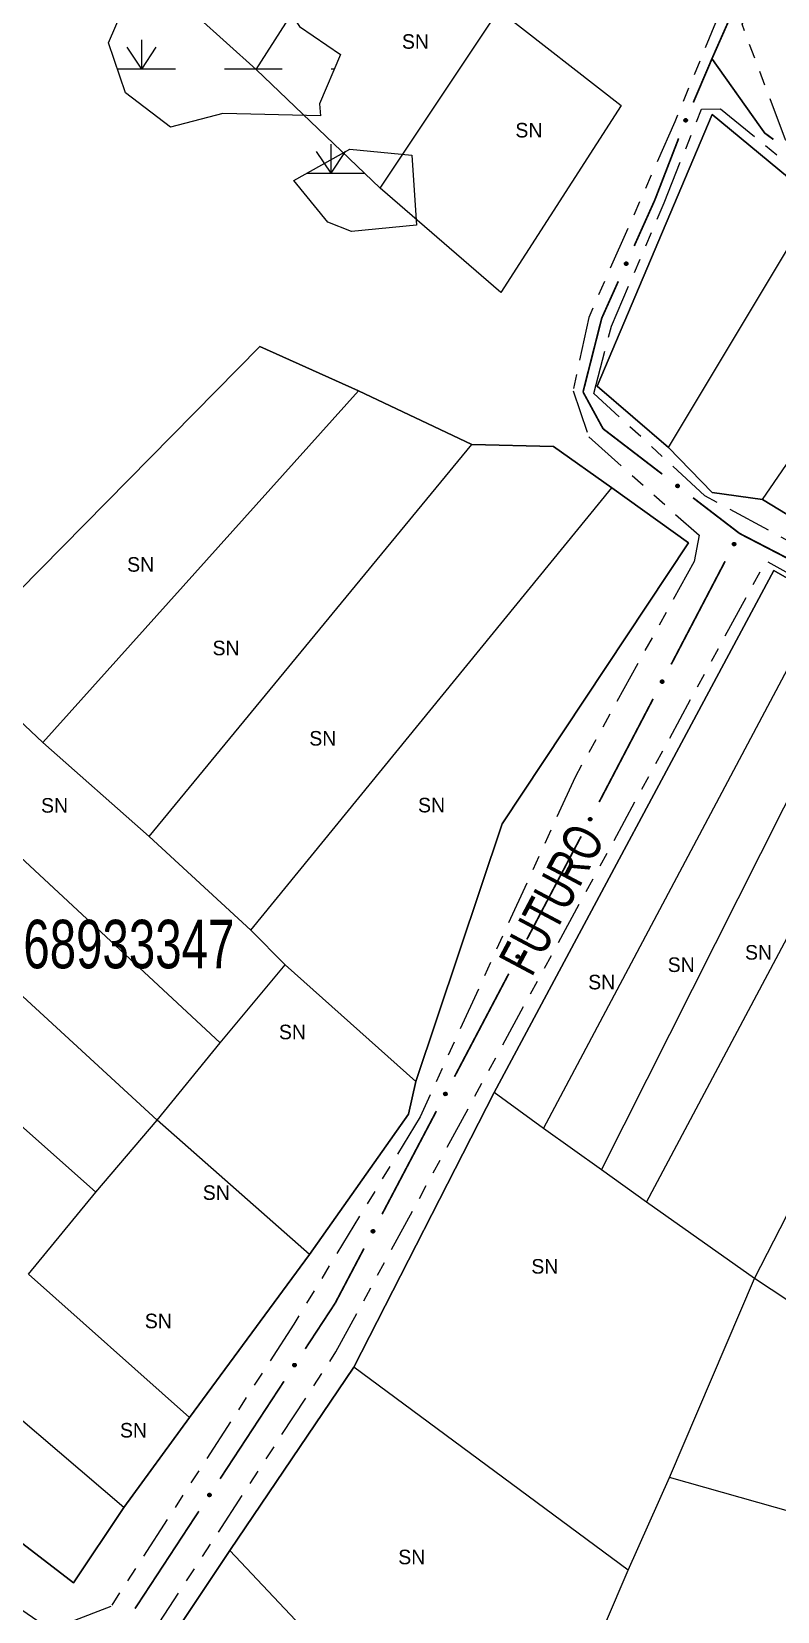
# Model space of a CAD drawing. Extents: x 207981 to 210201, y 4876477 to 4878908.
# Drawn here: x 209514.8 to 209591.7, y 4877076.3 to 4877239.1 of the extents above; entities that cross this region are included whole.
import ezdxf
from ezdxf.enums import TextEntityAlignment as Align

# ---------------------------------------------------------------- set-up
doc = ezdxf.new("R2010")
doc.units = 0
doc.header["$LTSCALE"] = 1.5
doc.header["$MEASUREMENT"] = 0
doc.linetypes.add('TRACO_00', pattern=[10, -10])
doc.linetypes.add('TRACO_25', pattern=[8, 3, -1, 1, -1, 1, -1])
for name, color, linetype in [('CD_MALHA_LOTES', 7, 'CONTINUOUS'), ('CD_TXT_QUADRA', 255, 'CONTINUOUS'), ('HD-ALAGADO-BREJO', 170, 'CONTINUOUS'), ('RU-QUADRA', 210, 'CONTINUOUS'), ('SV-EIXO-RUA-N-PAV', 6, 'CONTINUOUS'), ('SV-RUA-NAO-PAV', 7, 'CONTINUOUS'), ('SV-TXT-RUA-N-PAV', 7, 'CONTINUOUS'), ('Th_NmrPort', 1, 'CONTINUOUS')]:
    doc.layers.add(name, color=color, linetype=linetype)
doc.styles.add('ARIAL', font='ARIAL.SHX')

# ---------------------------------------------------------------- blocks, each defined once
blk = doc.blocks.new('*X2')
at = {"layer": 'HD-ALAGADO-BREJO'}
for points in [[(209545.70077, 4877224.543386), (209544.200465, 4877226.793183)], [(209545.70077, 4877224.543386), (209545.700364, 4877227.543386)], [(209545.70077, 4877224.543386), (209547.200465, 4877226.793589)]]:
    blk.add_lwpolyline(points, dxfattribs=at)
at = {"layer": 'HD-ALAGADO-BREJO', "const_width": 0.13}
for points in [[(209543.20077, 4877224.543047), (209544.20077, 4877224.543183)], [(209544.20077, 4877224.543183), (209549.20077, 4877224.54386)]]:
    blk.add_lwpolyline(points, dxfattribs=at)
blk = doc.blocks.new('*X3')
at = {"layer": 'HD-ALAGADO-BREJO'}
for points in [[(209531.052144, 4877247.281894), (209531.051401, 4877250.281894)], [(209531.052144, 4877247.281894), (209529.551587, 4877249.531522)], [(209531.052144, 4877247.281894), (209532.551587, 4877249.532265)], [(209526.690055, 4877241.281469), (209525.189811, 4877243.531306)], [(209526.690055, 4877241.281469), (209526.68973, 4877244.281469)], [(209526.690055, 4877241.281469), (209528.189811, 4877243.531632)], [(209526.193463, 4877235.281398), (209526.193177, 4877238.281398)], [(209526.193463, 4877235.281398), (209524.693249, 4877237.531255)], [(209526.193463, 4877235.281398), (209527.693249, 4877237.531541)]]:
    blk.add_lwpolyline(points, dxfattribs=at)
at = {"layer": 'HD-ALAGADO-BREJO', "const_width": 0.13}
for points in [[(209528.552144, 4877247.281275), (209529.552144, 4877247.281522)], [(209529.552144, 4877247.281522), (209531.552144, 4877247.282018)], [(209531.552144, 4877247.282018), (209531.817414, 4877247.281307)], [(209524.190055, 4877241.281198), (209525.190055, 4877241.281306)], [(209525.190055, 4877241.281306), (209530.190055, 4877241.281849)], [(209535.190055, 4877241.282391), (209541.190055, 4877241.283041)], [(209523.693463, 4877235.28116), (209524.693463, 4877235.281255)], [(209524.693463, 4877235.281255), (209529.693463, 4877235.281731)], [(209534.693463, 4877235.282207), (209540.693463, 4877235.282778)], [(209545.693463, 4877235.283254), (209546.02712, 4877235.281383)]]:
    blk.add_lwpolyline(points, dxfattribs=at)

msp = doc.modelspace()

# ---------------------------------------------------------------- linework, layer by layer
at = {"layer": 'CD_MALHA_LOTES', "linetype": 'Continuous', "flags": 128}
for points in [[(209537.974035, 4877235.233018), (209549.099079, 4877252.662254)], [(209537.974035, 4877235.233018), (209525.736486, 4877246.265354)], [(209550.767835, 4877222.99547), (209563.005384, 4877241.351792)], [(209563.005384, 4877241.351792), (209575.613767, 4877231.52467)], [(209550.767835, 4877222.99547), (209537.974035, 4877235.233018)], [(209575.613767, 4877231.52467), (209563.190801, 4877212.241261)], [(209573.110632, 4877202.599556), (209584.977346, 4877230.597583), (209595.731555, 4877221.697548)], [(209563.190801, 4877212.241261), (209550.767835, 4877222.99547)], [(209580.465522, 4877196.295364), (209595.731555, 4877221.697548)], [(209590.169033, 4877190.91826), (209605.929512, 4877213.910017)], [(209506.731203, 4877174.601528), (209538.34487, 4877206.678739)], [(209538.34487, 4877206.678739), (209548.542827, 4877202.136012)], [(209580.465522, 4877196.295364), (209573.110632, 4877202.599556)], [(209516.002073, 4877165.886911), (209548.542827, 4877202.136012)], [(209548.542827, 4877202.136012), (209560.224123, 4877196.57349)], [(209526.9417, 4877156.198851), (209560.224123, 4877196.57349)], [(209560.224123, 4877196.57349), (209568.61426, 4877196.388073), (209574.640326, 4877192.123473)], [(209590.169033, 4877190.91826), (209584.977346, 4877191.659929), (209580.465522, 4877196.295364)], [(209537.417783, 4877146.557147), (209574.640326, 4877192.123473)], [(209574.640326, 4877192.123473), (209582.520565, 4877186.468242)], [(209601.294077, 4877184.150524), (209590.169033, 4877190.91826)], [(209582.520565, 4877186.468242), (209563.329864, 4877157.496773), (209554.429829, 4877130.935731)], [(209591.327892, 4877183.594272), (209562.495486, 4877129.823226)], [(209596.565933, 4877180.627594), (209591.327892, 4877183.594272)], [(209567.594465, 4877126.114878), (209596.565933, 4877180.627594)], [(209573.574176, 4877121.850278), (209601.757621, 4877177.753624)], [(209516.002073, 4877165.886911), (209506.731203, 4877174.601528)], [(209578.209611, 4877118.512765), (209608.061812, 4877174.601528)], [(209534.265687, 4877134.922205), (209499.45357, 4877167.277541)], [(209526.9417, 4877156.198851), (209516.002073, 4877165.886911)], [(209589.334655, 4877110.632525), (209616.591013, 4877163.708256)], [(209527.776078, 4877126.949256), (209491.851457, 4877159.999908)], [(209537.417783, 4877146.557147), (209526.9417, 4877156.198851)], [(209521.471886, 4877119.53256), (209483.04413, 4877153.649362)], [(209540.987068, 4877142.987862), (209537.417783, 4877146.557147)], [(209534.265687, 4877134.922205), (209540.987068, 4877142.987862)], [(209554.429829, 4877130.935731), (209540.987068, 4877142.987862)], [(209527.776078, 4877126.949256), (209534.265687, 4877134.922205)], [(209554.429829, 4877130.935731), (209553.688159, 4877127.598217), (209543.490202, 4877113.13566)], [(209562.495486, 4877129.823226), (209548.032929, 4877101.500718)], [(209567.594465, 4877126.114878), (209562.495486, 4877129.823226)], [(209521.471886, 4877119.53256), (209527.776078, 4877126.949256)], [(209543.490202, 4877113.13566), (209527.776078, 4877126.949256)], [(209573.574176, 4877121.850278), (209567.594465, 4877126.114878)], [(209578.209611, 4877118.512765), (209573.574176, 4877121.850278)], [(209514.518734, 4877111.096069), (209521.471886, 4877119.53256)], [(209589.334655, 4877110.632525), (209578.209611, 4877118.512765)], [(209543.490202, 4877113.13566), (209531.113591, 4877096.309031)], [(209531.113591, 4877096.309031), (209514.518734, 4877111.096069)], [(209580.573683, 4877090.143903), (209589.334655, 4877110.632525)], [(209601.664912, 4877102.520514), (209589.334655, 4877110.632525)], [(209524.345856, 4877087.038161), (209506.545785, 4877102.242388)], [(209548.032929, 4877101.500718), (209535.285483, 4877082.634498)], [(209576.309082, 4877080.594906), (209548.032929, 4877101.500718)], [(209531.113591, 4877096.309031), (209524.345856, 4877087.038161)], [(209519.154169, 4877079.296985), (209499.870759, 4877094.084022)], [(209576.309082, 4877080.594906), (209580.573683, 4877090.143903)], [(209638.609329, 4877073.734463), (209580.573683, 4877090.143903)], [(209524.345856, 4877087.038161), (209519.154169, 4877079.296985)], [(209535.285483, 4877082.634498), (209525.551069, 4877068.032878)], [(209535.285483, 4877082.634498), (209564.071534, 4877052.086981)], [(209573.991365, 4877075.125093), (209576.309082, 4877080.594906)]]:
    msp.add_lwpolyline(points, dxfattribs=at)
at = {"layer": 'HD-ALAGADO-BREJO', "linetype": 'TRACO_00'}
for points in [[(209544.627634, 4877230.472511, 10.270141), (209534.536854, 4877230.697163, 10.270141), (209529.162055, 4877229.281182, 10.270141), (209524.520879, 4877232.821772, 10.270141), (209522.779595, 4877237.997515, 10.270141), (209525.250599, 4877243.750242, 10.31971), (209529.387147, 4877248.174318, 10.394065), (209539.122655, 4877244.596971, 10.567558), (209542.433815, 4877239.665585, 10.542773), (209546.666637, 4877236.794585, 10.493204), (209544.511615, 4877231.695446, 10.468419)], [(209545.371553, 4877219.512346, 10.171001), (209541.86924, 4877223.791693, 10.171001), (209547.619422, 4877227.036398, 10.270141), (209554.020216, 4877226.391166, 10.270141), (209554.514953, 4877219.175994, 10.270141), (209547.806419, 4877218.54306, 10.270141)]]:
    msp.add_polyline3d(points, close=True, dxfattribs=at)
at = {"layer": 'RU-QUADRA', "linetype": 'Continuous', "flags": 128}
for points in [[(209575.613767, 4877231.52467), (209563.190801, 4877212.241261), (209550.767835, 4877222.99547), (209537.974035, 4877235.233018), (209525.736486, 4877246.265354), (209514.426025, 4877257.20498), (209503.115564, 4877267.588355), (209492.824898, 4877276.859225), (209486.149871, 4877284.090503), (209472.985236, 4877298.923895), (209455.370583, 4877318.114596), (209464.270618, 4877326.458379), (209482.997776, 4877309.678104), (209497.089498, 4877297.440556), (209504.877029, 4877290.580112), (209514.611442, 4877282.236329), (209525.921904, 4877272.409207), (209537.046948, 4877262.025833), (209549.099079, 4877252.662254), (209563.005384, 4877241.351792)], [(209584.977346, 4877230.597583), (209573.110632, 4877202.599556), (209580.465522, 4877196.295364), (209584.977346, 4877191.659929), (209590.169033, 4877190.91826), (209601.294077, 4877184.150524), (209613.346208, 4877177.104663), (209627.43793, 4877168.946298), (209640.602566, 4877160.787932), (209691.963186, 4877138.723261), (209696.969456, 4877146.139957), (209651.913027, 4877178.588002), (209639.675479, 4877187.858872), (209627.623348, 4877196.944325), (209616.498304, 4877205.288108), (209605.929512, 4877213.910017), (209595.731555, 4877221.697548)], [(209582.520565, 4877186.468242), (209574.640326, 4877192.123473), (209568.61426, 4877196.388073), (209560.224123, 4877196.57349), (209548.542827, 4877202.136012), (209538.34487, 4877206.678739), (209506.731203, 4877174.601528), (209499.45357, 4877167.277541), (209491.851457, 4877159.999908), (209487.494148, 4877155.735308), (209483.04413, 4877153.649362), (209472.70711, 4877148.272257), (209461.30394, 4877142.246192), (209457.132048, 4877140.392018), (209452.682031, 4877136.127418), (209487.679565, 4877103.725727), (209499.870759, 4877094.084022), (209519.154169, 4877079.296985), (209524.345856, 4877087.038161), (209531.113591, 4877096.309031), (209543.490202, 4877113.13566), (209553.688159, 4877127.598217), (209554.429829, 4877130.935731), (209563.329864, 4877157.496773)]]:
    msp.add_lwpolyline(points, close=True, dxfattribs=at)
msp.add_lwpolyline([(209525.551069, 4877068.032878), (209535.285483, 4877082.634498), (209548.032929, 4877101.500718), (209562.495486, 4877129.823226), (209591.327892, 4877183.594272), (209596.565933, 4877180.627594), (209601.757621, 4877177.753624), (209608.061812, 4877174.601528), (209618.816021, 4877168.390045), (209616.591013, 4877163.708256), (209629.013978, 4877156.198851), (209639.629125, 4877149.477471), (209662.435465, 4877138.630553), (209642.966638, 4877086.342846), (209639.25829, 4877077.257393), (209638.609329, 4877073.734463)], dxfattribs=at)
at = {"layer": 'SV-EIXO-RUA-N-PAV', "const_width": 0.18}
for points in [[(209584.954618, 4877236.341588), (209586.61331, 4877240.09547)], [(209583.034907, 4877231.837652), (209584.603301, 4877235.517345)], [(209584.603301, 4877235.517345), (209584.954618, 4877236.341588)], [(209585.246763, 4877235.929856), (209584.954618, 4877236.341588)], [(209590.376343, 4877228.70052), (209585.246763, 4877235.929856)], [(209590.485121, 4877228.619398), (209590.376343, 4877228.70052)], [(209591.286748, 4877228.021574), (209590.485121, 4877228.619398)], [(209579.062387, 4877221.771708), (209581.522881, 4877228.135056)], [(209576.940311, 4877217.049048), (209578.989628, 4877221.609783)], [(209578.989628, 4877221.609783), (209579.062387, 4877221.771708)], [(209573.598682, 4877209.612286), (209575.300857, 4877213.400461)], [(209571.670316, 4877202.005952), (209573.390542, 4877208.79129)], [(209573.390542, 4877208.79129), (209573.598682, 4877209.612286)], [(209571.670316, 4877202.005952), (209573.582618, 4877198.492677)], [(209573.582618, 4877198.492677), (209573.735876, 4877198.211112)], [(209573.735876, 4877198.211112), (209579.829487, 4877193.537622)], [(209583.00348, 4877191.103331), (209587.764468, 4877187.451895)], [(209587.764468, 4877187.451895), (209587.808459, 4877187.418156)], [(209587.808459, 4877187.418156), (209593.087585, 4877184.685276)], [(209580.748992, 4877173.926125), (209586.31226, 4877184.558625)], [(209573.331302, 4877159.749458), (209578.89457, 4877170.381958)], [(209565.877749, 4877145.591623), (209571.471945, 4877156.207882)], [(209558.41882, 4877131.43661), (209564.013017, 4877142.05287)], [(209550.959891, 4877117.281598), (209556.554088, 4877127.897857)], [(209546.127376, 4877108.110802), (209549.095159, 4877113.742845)], [(209545.779935, 4877107.580639), (209546.127376, 4877108.110802)], [(209543.03929, 4877103.39867), (209545.779935, 4877107.580639)], [(209534.269225, 4877090.01637), (209540.846774, 4877100.053095)], [(209525.499161, 4877076.634069), (209532.076709, 4877086.670794)]]:
    msp.add_lwpolyline(points, dxfattribs=at)
at = {"layer": 'SV-EIXO-RUA-N-PAV'}
for points in [[(209582.093108, 4877229.908792), (209582.074213, 4877229.953903), (209582.067198, 4877229.996538), (209582.071582, 4877230.033781), (209582.084038, 4877230.065682), (209582.100456, 4877230.096883), (209582.12395, 4877230.124687), (209582.156861, 4877230.149772), (209582.20198, 4877230.169044), (209582.246128, 4877230.173359), (209582.28287, 4877230.171015), (209582.316882, 4877230.159942), (209582.346925, 4877230.143484), (209582.375, 4877230.118126), (209582.400095, 4877230.084525), (209582.418376, 4877230.038687), (209582.424966, 4877229.996842), (209582.41978, 4877229.96093), (209582.408432, 4877229.926807), (209582.391288, 4877229.895154), (209582.368069, 4877229.867994), (209582.334193, 4877229.842788), (209582.288711, 4877229.825344), (209582.247051, 4877229.818295), (209582.211076, 4877229.822975), (209582.177733, 4877229.834904), (209582.146239, 4877229.850991), (209582.117306, 4877229.873444), (209582.093108, 4877229.908792)], [(209575.961285, 4877215.138815), (209575.943268, 4877215.184284), (209575.937082, 4877215.227046), (209575.942187, 4877215.264198), (209575.955259, 4877215.295851), (209575.97228, 4877215.326727), (209575.996308, 4877215.354071), (209576.029699, 4877215.378513), (209576.075184, 4877215.396906), (209576.119406, 4877215.400365), (209576.156097, 4877215.397308), (209576.189888, 4877215.385578), (209576.219606, 4877215.368541), (209576.247184, 4877215.342642), (209576.271622, 4877215.308562), (209576.289011, 4877215.262378), (209576.294788, 4877215.220413), (209576.288907, 4877215.184608), (209576.276899, 4877215.150712), (209576.259145, 4877215.119397), (209576.235403, 4877215.092692), (209576.201045, 4877215.068148), (209576.155234, 4877215.051589), (209576.113445, 4877215.045349), (209576.077567, 4877215.050726), (209576.044462, 4877215.0633), (209576.013285, 4877215.079994), (209575.984793, 4877215.103004), (209575.961285, 4877215.138815)], [(209581.369465, 4877192.495265), (209581.417858, 4877192.502347), (209581.460898, 4877192.498538), (209581.49588, 4877192.485029), (209581.523681, 4877192.46503), (209581.549818, 4877192.441368), (209581.570906, 4877192.411697), (209581.587016, 4877192.373582), (209581.594461, 4877192.325087), (209581.587661, 4877192.281253), (209581.576252, 4877192.246248), (209581.557068, 4877192.216059), (209581.533655, 4877192.191053), (209581.502111, 4877192.170167), (209581.463325, 4877192.154218), (209581.41438, 4877192.147912), (209581.372211, 4877192.151936), (209581.338717, 4877192.165891), (209581.308489, 4877192.185369), (209581.282095, 4877192.209847), (209581.261563, 4877192.239091), (209581.245574, 4877192.278172), (209581.23999, 4877192.326563), (209581.243524, 4877192.368667), (209581.257005, 4877192.402348), (209581.276852, 4877192.431676), (209581.300266, 4877192.45818), (209581.329209, 4877192.48062), (209581.369465, 4877192.495265)], [(209587.075324, 4877186.254435), (209587.060055, 4877186.300899), (209587.056433, 4877186.343954), (209587.063748, 4877186.380735), (209587.078687, 4877186.411551), (209587.097521, 4877186.441355), (209587.123139, 4877186.467216), (209587.157931, 4877186.489619), (209587.204433, 4877186.505264), (209587.248783, 4877186.506075), (209587.285225, 4877186.500833), (209587.318255, 4877186.487105), (209587.346903, 4877186.468324), (209587.372885, 4877186.440825), (209587.395245, 4877186.405345), (209587.409844, 4877186.358205), (209587.413105, 4877186.31597), (209587.405096, 4877186.280581), (209587.391085, 4877186.247462), (209587.371492, 4877186.217264), (209587.346198, 4877186.192024), (209587.310436, 4877186.169575), (209587.263717, 4877186.155783), (209587.22163, 4877186.152049), (209587.186137, 4877186.159559), (209587.153842, 4877186.174087), (209587.123719, 4877186.192614), (209587.096651, 4877186.217284), (209587.075324, 4877186.254435)], [(209579.657634, 4877172.077768), (209579.642365, 4877172.124232), (209579.638743, 4877172.167288), (209579.646058, 4877172.204068), (209579.660997, 4877172.234884), (209579.679831, 4877172.264689), (209579.705449, 4877172.290549), (209579.740241, 4877172.312953), (209579.786743, 4877172.328597), (209579.831093, 4877172.329408), (209579.867535, 4877172.324166), (209579.900565, 4877172.310439), (209579.929213, 4877172.291657), (209579.955195, 4877172.264158), (209579.977555, 4877172.228679), (209579.992154, 4877172.181539), (209579.995415, 4877172.139304), (209579.987405, 4877172.103914), (209579.973395, 4877172.070795), (209579.953802, 4877172.040597), (209579.928508, 4877172.015357), (209579.892746, 4877171.992909), (209579.846027, 4877171.979116), (209579.80394, 4877171.975382), (209579.768447, 4877171.982893), (209579.736152, 4877171.997421), (209579.706028, 4877172.015948), (209579.678961, 4877172.040617), (209579.657634, 4877172.077768)], [(209572.239944, 4877157.901102), (209572.224675, 4877157.947566), (209572.221053, 4877157.990621), (209572.228368, 4877158.027402), (209572.243307, 4877158.058218), (209572.262141, 4877158.088022), (209572.287759, 4877158.113883), (209572.32255, 4877158.136286), (209572.369052, 4877158.15193), (209572.413403, 4877158.152742), (209572.449845, 4877158.1475), (209572.482875, 4877158.133772), (209572.511523, 4877158.114991), (209572.537505, 4877158.087492), (209572.559864, 4877158.052012), (209572.574464, 4877158.004872), (209572.577725, 4877157.962637), (209572.569715, 4877157.927248), (209572.555705, 4877157.894129), (209572.536112, 4877157.863931), (209572.510818, 4877157.838691), (209572.475055, 4877157.816242), (209572.428337, 4877157.80245), (209572.38625, 4877157.798716), (209572.350757, 4877157.806226), (209572.318462, 4877157.820754), (209572.288338, 4877157.839281), (209572.261271, 4877157.863951), (209572.239944, 4877157.901102)], [(209564.781014, 4877143.746452), (209564.765881, 4877143.79296), (209564.762384, 4877143.836026), (209564.769806, 4877143.872784), (209564.784835, 4877143.903557), (209564.803755, 4877143.933307), (209564.829449, 4877143.959092), (209564.864305, 4877143.981395), (209564.910853, 4877143.996903), (209564.955205, 4877143.997586), (209564.991632, 4877143.992237), (209565.024622, 4877143.978414), (209565.053215, 4877143.959549), (209565.079117, 4877143.931974), (209565.101373, 4877143.89643), (209565.115835, 4877143.849248), (209565.118973, 4877143.807003), (209565.110861, 4877143.771637), (209565.096754, 4877143.738559), (209565.077073, 4877143.708418), (209565.051706, 4877143.683252), (209565.015878, 4877143.660908), (209564.96912, 4877143.647251), (209564.927022, 4877143.64364), (209564.891551, 4877143.651254), (209564.859298, 4877143.665876), (209564.829229, 4877143.68449), (209564.802233, 4877143.709239), (209564.781014, 4877143.746452)], [(209557.322086, 4877129.591439), (209557.306952, 4877129.637947), (209557.303455, 4877129.681013), (209557.310877, 4877129.717772), (209557.325906, 4877129.748544), (209557.344827, 4877129.778294), (209557.37052, 4877129.80408), (209557.405376, 4877129.826382), (209557.451924, 4877129.841891), (209557.496276, 4877129.842573), (209557.532703, 4877129.837225), (209557.565693, 4877129.823401), (209557.594286, 4877129.804537), (209557.620188, 4877129.776962), (209557.642444, 4877129.741418), (209557.656906, 4877129.694235), (209557.660044, 4877129.651991), (209557.651932, 4877129.616625), (209557.637825, 4877129.583547), (209557.618144, 4877129.553406), (209557.592777, 4877129.52824), (209557.556949, 4877129.505895), (209557.510191, 4877129.492239), (209557.468093, 4877129.488628), (209557.432622, 4877129.496241), (209557.40037, 4877129.510863), (209557.3703, 4877129.529478), (209557.343304, 4877129.554226), (209557.322086, 4877129.591439)], [(209549.863157, 4877115.436426), (209549.848023, 4877115.482935), (209549.844526, 4877115.526001), (209549.851949, 4877115.562759), (209549.866977, 4877115.593532), (209549.885898, 4877115.623282), (209549.911591, 4877115.649067), (209549.946448, 4877115.671369), (209549.992995, 4877115.686878), (209550.037347, 4877115.68756), (209550.073775, 4877115.682212), (209550.106765, 4877115.668389), (209550.135357, 4877115.649524), (209550.161259, 4877115.621949), (209550.183515, 4877115.586405), (209550.197977, 4877115.539222), (209550.201116, 4877115.496978), (209550.193003, 4877115.461612), (209550.178896, 4877115.428534), (209550.159215, 4877115.398393), (209550.133848, 4877115.373227), (209550.09802, 4877115.350883), (209550.051262, 4877115.337226), (209550.009164, 4877115.333615), (209549.973693, 4877115.341229), (209549.941441, 4877115.35585), (209549.911371, 4877115.374465), (209549.884376, 4877115.399214), (209549.863157, 4877115.436426)], [(209541.772205, 4877101.666047), (209541.761559, 4877101.713783), (209541.76217, 4877101.756986), (209541.773051, 4877101.792874), (209541.790935, 4877101.822079), (209541.812597, 4877101.849897), (209541.840624, 4877101.873124), (209541.877442, 4877101.892014), (209541.925252, 4877101.90303), (209541.969469, 4877101.899495), (209542.005223, 4877101.89071), (209542.03675, 4877101.873815), (209542.063421, 4877101.852319), (209542.086586, 4877101.822408), (209542.105364, 4877101.78491), (209542.115278, 4877101.736567), (209542.114388, 4877101.694215), (209542.102952, 4877101.65978), (209542.085766, 4877101.628192), (209542.063311, 4877101.600058), (209542.035668, 4877101.577415), (209541.997879, 4877101.558576), (209541.950035, 4877101.549424), (209541.907784, 4877101.549829), (209541.873197, 4877101.560778), (209541.84248, 4877101.578398), (209541.814315, 4877101.599785), (209541.789793, 4877101.626987), (209541.772205, 4877101.666047)], [(209533.002141, 4877088.283747), (209532.991494, 4877088.331482), (209532.992105, 4877088.374686), (209533.002986, 4877088.410573), (209533.020871, 4877088.439778), (209533.042532, 4877088.467596), (209533.070559, 4877088.490824), (209533.107377, 4877088.509713), (209533.155187, 4877088.520729), (209533.199404, 4877088.517195), (209533.235158, 4877088.50841), (209533.266685, 4877088.491514), (209533.293356, 4877088.470018), (209533.316521, 4877088.440107), (209533.3353, 4877088.402609), (209533.345213, 4877088.354266), (209533.344324, 4877088.311915), (209533.332888, 4877088.277479), (209533.315702, 4877088.245892), (209533.293247, 4877088.217757), (209533.265603, 4877088.195115), (209533.227814, 4877088.176276), (209533.17997, 4877088.167123), (209533.13772, 4877088.167528), (209533.103133, 4877088.178478), (209533.072415, 4877088.196098), (209533.04425, 4877088.217485), (209533.019728, 4877088.244686), (209533.002141, 4877088.283747)]]:
    msp.add_lwpolyline(points, close=True, dxfattribs=at)
for points in [[(209582.067198, 4877229.996538), (209582.100456, 4877230.096883)], [(209582.070109, 4877229.97819), (209582.109639, 4877230.102255)], [(209582.074213, 4877229.953903), (209582.12395, 4877230.124687)], [(209582.083814, 4877229.933783), (209582.137893, 4877230.130261)], [(209582.093108, 4877229.908792), (209582.156861, 4877230.149772)], [(209582.107191, 4877229.891186), (209582.179769, 4877230.155428)], [(209582.117306, 4877229.873444), (209582.20198, 4877230.169044)], [(209582.133757, 4877229.866513), (209582.221851, 4877230.167158)], [(209582.146239, 4877229.850991), (209582.246128, 4877230.173359)], [(209582.162463, 4877229.846861), (209582.260908, 4877230.16831)], [(209582.177733, 4877229.834904), (209582.28287, 4877230.171015)], [(209582.19582, 4877229.831161), (209582.301591, 4877230.162836)], [(209582.211076, 4877229.822975), (209582.316882, 4877230.159942)], [(209582.231132, 4877229.823526), (209582.331182, 4877230.14874)], [(209582.247051, 4877229.818295), (209582.346925, 4877230.143484)], [(209582.269654, 4877229.823423), (209582.360073, 4877230.126043)], [(209582.288711, 4877229.825344), (209582.375, 4877230.118126)], [(209582.31155, 4877229.838198), (209582.386825, 4877230.098324)], [(209582.334193, 4877229.842788), (209582.400095, 4877230.084525)], [(209582.351101, 4877229.86139), (209582.406621, 4877230.054287)], [(209582.368069, 4877229.867994), (209582.418376, 4877230.038687)], [(209582.380795, 4877229.885816), (209582.419605, 4877230.01167)], [(209582.391288, 4877229.895154), (209582.424966, 4877229.996842)], [(209575.975024, 4877215.120939), (209576.052713, 4877215.383724)], [(209575.984793, 4877215.103004), (209576.075184, 4877215.396906)], [(209576.001107, 4877215.095756), (209576.095014, 4877215.394635)], [(209576.013285, 4877215.079994), (209576.119406, 4877215.400365)], [(209576.029426, 4877215.075551), (209576.134086, 4877215.39503)], [(209576.044462, 4877215.0633), (209576.156097, 4877215.397308)], [(209576.062473, 4877215.059206), (209576.174655, 4877215.388768)], [(209576.077567, 4877215.050726), (209576.189888, 4877215.385578)], [(209575.937082, 4877215.227046), (209575.97228, 4877215.326727)], [(209575.939637, 4877215.208645), (209575.981565, 4877215.33192)], [(209575.943268, 4877215.184284), (209575.996308, 4877215.354071)], [(209575.952478, 4877215.163981), (209576.010357, 4877215.359374)], [(209575.961285, 4877215.138815), (209576.029699, 4877215.378513)], [(209576.09763, 4877215.050888), (209576.203967, 4877215.374101)], [(209576.113445, 4877215.045349), (209576.219606, 4877215.368541)], [(209576.136142, 4877215.050038), (209576.232413, 4877215.350848)], [(209576.155234, 4877215.051589), (209576.247184, 4877215.342642)], [(209576.178318, 4877215.063998), (209576.258622, 4877215.322615)], [(209576.201045, 4877215.068148), (209576.271622, 4877215.308562)], [(209576.218311, 4877215.086418), (209576.27756, 4877215.278203)], [(209576.235403, 4877215.092692), (209576.289011, 4877215.262378)], [(209576.248473, 4877215.110264), (209576.289716, 4877215.235342)], [(209576.259145, 4877215.119397), (209576.294788, 4877215.220413)], [(209581.23999, 4877192.326563), (209581.502111, 4877192.170167)], [(209581.24287, 4877192.345499), (209581.513492, 4877192.182656)], [(209581.243524, 4877192.368667), (209581.533655, 4877192.191053)], [(209581.245574, 4877192.278172), (209581.463325, 4877192.154218)], [(209581.24676, 4877192.301244), (209581.479991, 4877192.163639)], [(209581.25255, 4877192.382785), (209581.542662, 4877192.204995)], [(209581.257005, 4877192.402348), (209581.557068, 4877192.216059)], [(209581.259386, 4877192.257168), (209581.432414, 4877192.155418)], [(209581.261563, 4877192.239091), (209581.41438, 4877192.147912)], [(209581.268727, 4877192.415089), (209581.563674, 4877192.23015)], [(209581.275659, 4877192.222332), (209581.387907, 4877192.15344)], [(209581.276852, 4877192.431676), (209581.576252, 4877192.246248)], [(209581.282095, 4877192.209847), (209581.372211, 4877192.151936)], [(209581.292231, 4877192.443492), (209581.579094, 4877192.268193)], [(209581.300266, 4877192.45818), (209581.587661, 4877192.281253)], [(209581.318405, 4877192.466409), (209581.587692, 4877192.306309)], [(209581.329209, 4877192.48062), (209581.594461, 4877192.325087)], [(209581.34891, 4877192.486004), (209581.586797, 4877192.349986)], [(209581.369465, 4877192.495265), (209581.587016, 4877192.373582)], [(209581.395982, 4877192.498052), (209581.572836, 4877192.396806)], [(209581.417858, 4877192.502347), (209581.570906, 4877192.411697)], [(209581.442402, 4877192.500281), (209581.552737, 4877192.431137)], [(209581.460898, 4877192.498538), (209581.549818, 4877192.441368)], [(209587.056433, 4877186.343954), (209587.097521, 4877186.441355)], [(209587.057884, 4877186.325434), (209587.1071, 4877186.445985)], [(209587.060055, 4877186.300899), (209587.123139, 4877186.467216)], [(209587.068035, 4877186.280082), (209587.13748, 4877186.47167)], [(209587.075324, 4877186.254435), (209587.157931, 4877186.489619)], [(209587.087971, 4877186.235771), (209587.181215, 4877186.493447)], [(209587.096651, 4877186.217284), (209587.204433, 4877186.505264)], [(209587.112503, 4877186.209074), (209587.224092, 4877186.501812)], [(209587.123719, 4877186.192614), (209587.248783, 4877186.506075)], [(209587.139566, 4877186.187214), (209587.263118, 4877186.499873)], [(209587.153842, 4877186.174087), (209587.285225, 4877186.500833)], [(209587.171577, 4877186.168925), (209587.30324, 4877186.4912)], [(209587.186137, 4877186.159559), (209587.318255, 4877186.487105)], [(209587.206174, 4877186.158523), (209587.331624, 4877186.474808)], [(209587.22163, 4877186.152049), (209587.346903, 4877186.468324)], [(209587.244567, 4877186.155374), (209587.358631, 4877186.449897)], [(209587.263717, 4877186.155783), (209587.372885, 4877186.440825)], [(209587.287501, 4877186.16679), (209587.383107, 4877186.42015)], [(209587.310436, 4877186.169575), (209587.395245, 4877186.405345)], [(209587.328762, 4877186.186782), (209587.399359, 4877186.374686)], [(209587.346198, 4877186.192024), (209587.409844, 4877186.358205)], [(209587.360294, 4877186.208784), (209587.408934, 4877186.331176)], [(209587.371492, 4877186.217264), (209587.413105, 4877186.31597)], [(209579.638743, 4877172.167288), (209579.679831, 4877172.264689)], [(209579.640194, 4877172.148767), (209579.68941, 4877172.269318)], [(209579.642365, 4877172.124232), (209579.705449, 4877172.290549)], [(209579.650345, 4877172.103416), (209579.71979, 4877172.295003)], [(209579.657634, 4877172.077768), (209579.740241, 4877172.312953)], [(209579.670281, 4877172.059104), (209579.763524, 4877172.31678)], [(209579.678961, 4877172.040617), (209579.786743, 4877172.328597)], [(209579.694813, 4877172.032408), (209579.806402, 4877172.325146)], [(209579.706028, 4877172.015948), (209579.831093, 4877172.329408)], [(209579.721875, 4877172.010548), (209579.845428, 4877172.323206)], [(209579.736152, 4877171.997421), (209579.867535, 4877172.324166)], [(209579.753886, 4877171.992259), (209579.88555, 4877172.314533)], [(209579.768447, 4877171.982893), (209579.900565, 4877172.310439)], [(209579.788484, 4877171.981856), (209579.913934, 4877172.298142)], [(209579.80394, 4877171.975382), (209579.929213, 4877172.291657)], [(209579.826877, 4877171.978708), (209579.940941, 4877172.273231)], [(209579.846027, 4877171.979116), (209579.955195, 4877172.264158)], [(209579.869811, 4877171.990124), (209579.965417, 4877172.243484)], [(209579.892746, 4877171.992909), (209579.977555, 4877172.228679)], [(209579.911072, 4877172.010116), (209579.981669, 4877172.19802)], [(209579.928508, 4877172.015357), (209579.992154, 4877172.181539)], [(209579.942604, 4877172.032117), (209579.991243, 4877172.15451)], [(209579.953802, 4877172.040597), (209579.995415, 4877172.139304)], [(209572.221053, 4877157.990621), (209572.262141, 4877158.088022)], [(209572.222504, 4877157.972101), (209572.27172, 4877158.092651)], [(209572.224675, 4877157.947566), (209572.287759, 4877158.113883)], [(209572.232655, 4877157.926749), (209572.302099, 4877158.118337)], [(209572.239944, 4877157.901102), (209572.32255, 4877158.136286)], [(209572.252591, 4877157.882438), (209572.345834, 4877158.140114)], [(209572.261271, 4877157.863951), (209572.369052, 4877158.15193)], [(209572.277123, 4877157.855741), (209572.388712, 4877158.148479)], [(209572.288338, 4877157.839281), (209572.413403, 4877158.152742)], [(209572.304185, 4877157.833881), (209572.427738, 4877158.14654)], [(209572.318462, 4877157.820754), (209572.449845, 4877158.1475)], [(209572.336196, 4877157.815592), (209572.46786, 4877158.137867)], [(209572.350757, 4877157.806226), (209572.482875, 4877158.133772)], [(209572.370794, 4877157.80519), (209572.496244, 4877158.121475)], [(209572.38625, 4877157.798716), (209572.511523, 4877158.114991)], [(209572.409187, 4877157.802041), (209572.523251, 4877158.096564)], [(209572.428337, 4877157.80245), (209572.537505, 4877158.087492)], [(209572.452121, 4877157.813457), (209572.547727, 4877158.066817)], [(209572.475055, 4877157.816242), (209572.559864, 4877158.052012)], [(209572.493382, 4877157.833449), (209572.563979, 4877158.021353)], [(209572.510818, 4877157.838691), (209572.574464, 4877158.004872)], [(209572.524914, 4877157.855451), (209572.573553, 4877157.977843)], [(209572.536112, 4877157.863931), (209572.577725, 4877157.962637)], [(209564.762384, 4877143.836026), (209564.803755, 4877143.933307)], [(209564.763781, 4877143.817501), (209564.813348, 4877143.937908)], [(209564.765881, 4877143.79296), (209564.829449, 4877143.959092)], [(209564.7738, 4877143.77212), (209564.843802, 4877143.963504)], [(209564.781014, 4877143.746452), (209564.864305, 4877143.981395)], [(209564.793607, 4877143.727751), (209564.8876, 4877143.985154)], [(209564.802233, 4877143.709239), (209564.910853, 4877143.996903)], [(209564.818061, 4877143.700983), (209564.930502, 4877143.993395)], [(209564.829229, 4877143.68449), (209564.955205, 4877143.997586)], [(209564.84506, 4877143.679044), (209564.969522, 4877143.991342)], [(209564.859298, 4877143.665876), (209564.991632, 4877143.992237)], [(209564.877018, 4877143.660662), (209565.009619, 4877143.982552)], [(209564.891551, 4877143.651254), (209565.024622, 4877143.978414)], [(209564.911585, 4877143.650159), (209565.037955, 4877143.966078)], [(209564.927022, 4877143.64364), (209565.053215, 4877143.959549)], [(209564.949969, 4877143.646899), (209565.064889, 4877143.941088)], [(209564.96912, 4877143.647251), (209565.079117, 4877143.931974)], [(209564.992935, 4877143.65819), (209565.089278, 4877143.91127)], [(209565.015878, 4877143.660908), (209565.101373, 4877143.89643)], [(209565.034254, 4877143.678061), (209565.105398, 4877143.865759)], [(209565.051706, 4877143.683252), (209565.115835, 4877143.849248)], [(209565.06585, 4877143.699971), (209565.114846, 4877143.822221)], [(209565.077073, 4877143.708418), (209565.118973, 4877143.807003)], [(209557.303455, 4877129.681013), (209557.344827, 4877129.778294)], [(209557.304853, 4877129.662488), (209557.354419, 4877129.782895)], [(209557.306952, 4877129.637947), (209557.37052, 4877129.80408)], [(209557.314872, 4877129.617107), (209557.384873, 4877129.808492)], [(209557.322086, 4877129.591439), (209557.405376, 4877129.826382)], [(209557.334678, 4877129.572738), (209557.428671, 4877129.830141)], [(209557.343304, 4877129.554226), (209557.451924, 4877129.841891)], [(209557.359132, 4877129.545971), (209557.471573, 4877129.838382)], [(209557.3703, 4877129.529478), (209557.496276, 4877129.842573)], [(209557.386131, 4877129.524032), (209557.510593, 4877129.836329)], [(209557.40037, 4877129.510863), (209557.532703, 4877129.837225)], [(209557.418089, 4877129.505649), (209557.55069, 4877129.827539)], [(209557.432622, 4877129.496241), (209557.565693, 4877129.823401)], [(209557.452656, 4877129.495146), (209557.579026, 4877129.811065)], [(209557.468093, 4877129.488628), (209557.594286, 4877129.804537)], [(209557.49104, 4877129.491886), (209557.60596, 4877129.786076)], [(209557.510191, 4877129.492239), (209557.620188, 4877129.776962)], [(209557.534007, 4877129.503177), (209557.63035, 4877129.756258)], [(209557.556949, 4877129.505895), (209557.642444, 4877129.741418)], [(209557.575325, 4877129.523049), (209557.646469, 4877129.710747)], [(209557.592777, 4877129.52824), (209557.656906, 4877129.694235)], [(209557.606922, 4877129.544959), (209557.655917, 4877129.667209)], [(209557.618144, 4877129.553406), (209557.660044, 4877129.651991)], [(209549.844526, 4877115.526001), (209549.885898, 4877115.623282)], [(209549.845924, 4877115.507476), (209549.89549, 4877115.627883)], [(209549.848023, 4877115.482935), (209549.911591, 4877115.649067)], [(209549.855943, 4877115.462095), (209549.925945, 4877115.653479)], [(209549.863157, 4877115.436426), (209549.946448, 4877115.671369)], [(209549.875749, 4877115.417725), (209549.969743, 4877115.675129)], [(209549.884376, 4877115.399214), (209549.992995, 4877115.686878)], [(209549.900203, 4877115.390958), (209550.012644, 4877115.683369)], [(209549.911371, 4877115.374465), (209550.037347, 4877115.68756)], [(209549.927202, 4877115.369019), (209550.051664, 4877115.681317)], [(209549.941441, 4877115.35585), (209550.073775, 4877115.682212)], [(209549.95916, 4877115.350637), (209550.091762, 4877115.672527)], [(209549.973693, 4877115.341229), (209550.106765, 4877115.668389)], [(209549.993727, 4877115.340134), (209550.120098, 4877115.656053)], [(209550.009164, 4877115.333615), (209550.135357, 4877115.649524)], [(209550.032111, 4877115.336874), (209550.147031, 4877115.631063)], [(209550.051262, 4877115.337226), (209550.161259, 4877115.621949)], [(209550.075078, 4877115.348165), (209550.171421, 4877115.601245)], [(209550.09802, 4877115.350883), (209550.183515, 4877115.586405)], [(209550.116397, 4877115.368036), (209550.187541, 4877115.555734)], [(209550.133848, 4877115.373227), (209550.197977, 4877115.539222)], [(209550.147993, 4877115.389946), (209550.196988, 4877115.512196)], [(209550.159215, 4877115.398393), (209550.201116, 4877115.496978)], [(209541.761559, 4877101.713783), (209541.840624, 4877101.873124)], [(209541.761801, 4877101.738413), (209541.822583, 4877101.853565)], [(209541.76217, 4877101.756986), (209541.812597, 4877101.849897)], [(209541.767463, 4877101.692285), (209541.855331, 4877101.876153)], [(209541.772205, 4877101.666047), (209541.877442, 4877101.892014)], [(209541.782964, 4877101.646235), (209541.900988, 4877101.893543)], [(209541.789793, 4877101.626987), (209541.925252, 4877101.90303)], [(209541.804765, 4877101.617265), (209541.944479, 4877101.89767)], [(209541.814315, 4877101.599785), (209541.969469, 4877101.899495)], [(209541.829557, 4877101.59286), (209541.983127, 4877101.891919)], [(209541.84248, 4877101.578398), (209542.005223, 4877101.89071)], [(209541.859623, 4877101.571524), (209542.022208, 4877101.87936)], [(209541.873197, 4877101.560778), (209542.03675, 4877101.873815)], [(209541.893036, 4877101.557785), (209542.048851, 4877101.860268)], [(209541.907784, 4877101.549829), (209542.063421, 4877101.852319)], [(209541.930937, 4877101.550892), (209542.073288, 4877101.832833)], [(209541.950035, 4877101.549424), (209542.086586, 4877101.822408)], [(209541.974782, 4877101.55805), (209542.094734, 4877101.800832)], [(209541.997879, 4877101.558576), (209542.105364, 4877101.78491)], [(209542.017802, 4877101.573906), (209542.106457, 4877101.753995)], [(209542.035668, 4877101.577415), (209542.115278, 4877101.736567)], [(209542.051337, 4877101.592715), (209542.111726, 4877101.709757)], [(209542.063311, 4877101.600058), (209542.114388, 4877101.694215)], [(209532.991494, 4877088.331482), (209533.070559, 4877088.490824)], [(209532.991736, 4877088.356112), (209533.052519, 4877088.471265)], [(209532.992105, 4877088.374686), (209533.042532, 4877088.467596)], [(209532.997398, 4877088.309984), (209533.085267, 4877088.493852)], [(209533.002141, 4877088.283747), (209533.107377, 4877088.509713)], [(209533.012899, 4877088.263934), (209533.130924, 4877088.511243)], [(209533.019728, 4877088.244686), (209533.155187, 4877088.520729)], [(209533.0347, 4877088.234964), (209533.174415, 4877088.51537)], [(209533.04425, 4877088.217485), (209533.199404, 4877088.517195)], [(209533.059492, 4877088.210559), (209533.213063, 4877088.509619)], [(209533.072415, 4877088.196098), (209533.235158, 4877088.50841)], [(209533.089559, 4877088.189224), (209533.252143, 4877088.497059)], [(209533.103133, 4877088.178478), (209533.266685, 4877088.491514)], [(209533.122972, 4877088.175484), (209533.278786, 4877088.477967)], [(209533.13772, 4877088.167528), (209533.293356, 4877088.470018)], [(209533.160872, 4877088.168592), (209533.303224, 4877088.450532)], [(209533.17997, 4877088.167123), (209533.316521, 4877088.440107)], [(209533.204717, 4877088.175749), (209533.32467, 4877088.418532)], [(209533.227814, 4877088.176276), (209533.3353, 4877088.402609)], [(209533.247737, 4877088.191605), (209533.336393, 4877088.371695)], [(209533.265603, 4877088.195115), (209533.345213, 4877088.354266)], [(209533.281272, 4877088.210414), (209533.341661, 4877088.327456)], [(209533.293247, 4877088.217757), (209533.344324, 4877088.311915)]]:
    msp.add_lwpolyline(points, dxfattribs=at)
at = {"layer": 'SV-RUA-NAO-PAV', "linetype": 'TRACO_25'}
for points in [[(209588.052215, 4877239.916558, 11.261533), (209592.938176, 4877247.963138, 11.261533), (209606.049315, 4877264.842228, 11.757228), (209622.939476, 4877288.639682, 12.129001), (209625.187621, 4877290.46665, 12.426417), (209628.233772, 4877290.479448, 12.525557), (209642.813531, 4877276.258935, 12.79819), (209658.250122, 4877264.370985, 12.649481), (209680.2517, 4877245.918049, 12.599912), (209700.478958, 4877231.54605, 12.624696), (209723.545129, 4877212.560817, 12.674266), (209732.115789, 4877206.661541, 12.500772), (209736.021181, 4877202.112335, 12.451202), (209736.8393, 4877198.774195, 12.401633), (209735.59845, 4877194.411025, 12.401633), (209728.423609, 4877183.702454, 12.252924), (209709.145821, 4877155.402669, 11.658089), (209706.872803, 4877151.676364, 11.658089), (209704.066247, 4877150.540955, 11.658089), (209656.180407, 4877181.535284, 11.658089), (209607.577475, 4877217.708615, 11.658089), (209592.518533, 4877227.98694, 11.658089)], [(209572.77168, 4877201.861424, 10.36928), (209574.603044, 4877208.780615, 10.592343), (209580.028542, 4877221.491452, 10.815406), (209583.873586, 4877231.134179, 10.815406), (209585.825671, 4877231.174017, 10.815406), (209604.231043, 4877216.27443, 11.658089), (209652.913653, 4877179.224653, 11.658089), (209698.488862, 4877147.03517, 11.658089), (209692.305594, 4877138.07431, 11.658089), (209665.874305, 4877149.10086, 11.658089), (209640.415948, 4877159.276095, 11.658089), (209611.876642, 4877176.302385, 11.658089), (209584.22919, 4877191.301736, 11.658089)]]:
    msp.add_polyline3d(points, close=True, dxfattribs=at)
for points in [[(209585.98026, 4877241.630023, 10.889761), (209581.116776, 4877229.850685, 10.765837), (209572.25532, 4877209.684425, 10.617127), (209570.645634, 4877202.134898, 10.36928), (209572.251655, 4877197.376205, 13.46738), (209583.621523, 4877187.245112, 13.46738), (209583.130255, 4877184.543139, 13.46738), (209570.848559, 4877162.313269, 13.46738), (209554.882355, 4877127.310436, 13.46738), (209541.863757, 4877105.940285, 13.46738), (209523.011353, 4877076.863369, 13.46738), (209518.467126, 4877075.082523, 13.46738), (209515.580927, 4877075.266749, 13.46738), (209508.21191, 4877080.302244, 13.46738)], [(209590.715396, 4877184.49122, 11.67), (209619.741167, 4877168.437861, 11.67), (209638.713319, 4877156.600535, 11.67), (209660.03672, 4877145.979373, 11.67), (209663.766289, 4877143.060581, 11.67), (209664.090599, 4877139.331012, 11.67), (209661.496117, 4877132.520496, 11.67), (209643.659051, 4877085.900892, 11.67), (209639.767327, 4877076.090506, 11.67), (209635.875604, 4877046.902579, 11.67), (209628.578622, 4877016.174179, 11.67), (209617.552072, 4876971.500437, 11.67), (209606.849833, 4876930.63734, 11.67), (209588.283069, 4876877.774763, 11.67), (209577.742984, 4876849.15438, 11.67), (209576.121433, 4876848.181449, 11.67), (209568.824451, 4876854.82981, 11.67), (209513.286314, 4876906.638379, 11.67)], [(209514.4214, 4877054.361716, 11.67), (209546.203808, 4877103.089337, 11.67), (209590.553241, 4877184.653375, 11.67)]]:
    msp.add_polyline3d(points, dxfattribs=at)

# ---------------------------------------------------------------- block references
at = {"layer": 'HD-ALAGADO-BREJO'}
for name in ['*X3', '*X2']:
    msp.add_blockref(name, (0, 0), dxfattribs=at)

# ---------------------------------------------------------------- texts
at = {"layer": 'CD_TXT_QUADRA', "style": 'ARIAL', "width": 0.7}
msp.add_text('268933347', height=5, dxfattribs=at).set_placement((209511.268466, 4877142.612074))
at = {"layer": 'SV-TXT-RUA-N-PAV', "style": 'ARIAL', "width": 0.7}
msp.add_text('FUTURO', height=4, rotation=62, dxfattribs=at).set_placement((209566.379028, 4877141.617737))
at = {"layer": 'Th_NmrPort', "color": 1}
for p in [(209553.006818, 4877238.120006), (209564.697099, 4877228.981369), (209524.684223, 4877184.232267), (209533.485153, 4877175.621875), (209543.455461, 4877166.314268), (209515.811298, 4877159.403587), (209554.663271, 4877159.431863), (209580.392993, 4877142.985354), (209588.361717, 4877144.257242), (209572.201907, 4877141.193554), (209540.328872, 4877136.05314), (209532.479081, 4877119.500321), (209566.337865, 4877111.903323), (209526.506415, 4877106.275131), (209523.946701, 4877095.012389), (209552.625896, 4877081.952601)]:
    msp.add_text('SN', height=1.5, dxfattribs=at).set_placement(p, align=Align.MIDDLE_LEFT)

doc.saveas('drawing.dxf')
